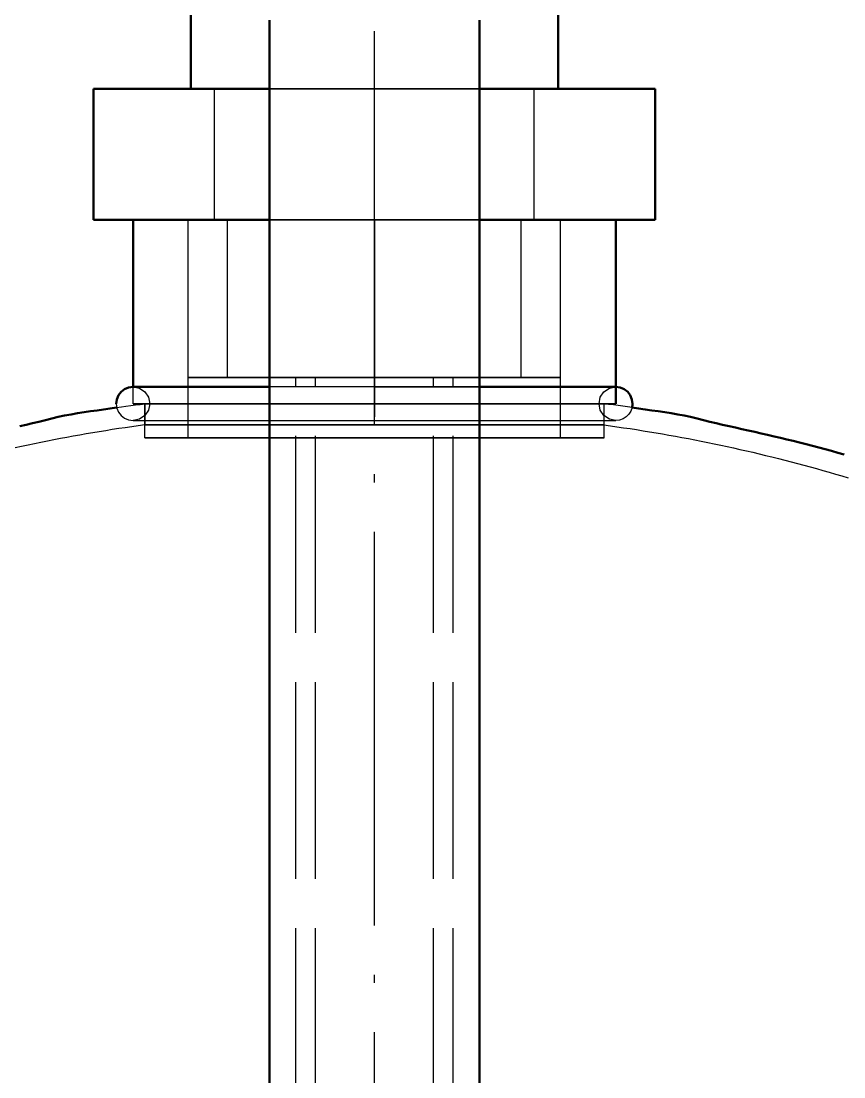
# Model space of a CAD drawing. Header units: millimetres. Extents: x 0 to 420, y 0 to 297.
# Drawn here: x 159.06 to 171.61, y 235.44 to 251.53 of the extents above; entities that cross this region are included whole.
import ezdxf

# ---------------------------------------------------------------- set-up
doc = ezdxf.new("R2010")
doc.units = ezdxf.units.MM
doc.linetypes.add('ISO02-TRAZOS', pattern=[3.75, 3, -0.75])
doc.linetypes.add('ISO04-TRAZO-PUNTO', pattern=[7.625, 6, -0.75, 0.125, -0.75])
for name, color, linetype, lineweight in [('01-VISIBLE', 7, 'CONTINUOUS', 50), ('02-OCULTA', 4, 'ISO02-TRAZOS', 25), ('03-EJE', 1, 'ISO04-TRAZO-PUNTO', 25)]:
    doc.layers.add(name, color=color, linetype=linetype, lineweight=lineweight)

msp = doc.modelspace()

# ---------------------------------------------------------------- linework, layer by layer
at = {"layer": '01-VISIBLE'}
for p, q in [((161.649, 250.5), (161.649, 261.934)), ((167.249, 250.5), (167.249, 261.934)), ((160.169, 248.5), (160.169, 250.5)), ((168.729, 248.5), (168.729, 250.5)), ((160.769, 245.956), (160.769, 248.5)), ((168.129, 245.7), (168.129, 248.5)), ((162.849, 246.642), (162.849, 174.58)), ((166.049, 246.642), (166.049, 174.58))]:
    msp.add_line(p, q, dxfattribs=at)
for points in [[(162.849, 246.642), (162.849, 246.742), (162.849, 246.842), (162.849, 246.942), (162.849, 247.042), (162.849, 247.142), (162.849, 247.242), (162.849, 247.342), (162.849, 247.442), (162.849, 247.542), (162.849, 247.642), (162.849, 247.742), (162.849, 247.842), (162.849, 247.942), (162.849, 248.042), (162.849, 248.142), (162.849, 248.242), (162.849, 248.342), (162.849, 248.442), (162.849, 248.542), (162.849, 248.642), (162.849, 248.742), (162.849, 248.842), (162.849, 248.942), (162.849, 249.042), (162.849, 249.142), (162.849, 249.242), (162.849, 249.342), (162.849, 249.442), (162.849, 249.542), (162.849, 249.642), (162.849, 249.742), (162.849, 249.842), (162.849, 249.942), (162.849, 250.042), (162.849, 250.142), (162.849, 250.242), (162.849, 250.342), (162.849, 250.442), (162.849, 250.542), (162.849, 250.642), (162.849, 250.742), (162.849, 250.842), (162.849, 250.942), (162.849, 251.042), (162.849, 251.142), (162.849, 251.242), (162.849, 251.342), (162.849, 251.442), (162.849, 251.542)], [(166.049, 246.642), (166.049, 246.742), (166.049, 246.842), (166.049, 246.942), (166.049, 247.042), (166.049, 247.142), (166.049, 247.242), (166.049, 247.342), (166.049, 247.442), (166.049, 247.542), (166.049, 247.642), (166.049, 247.742), (166.049, 247.842), (166.049, 247.942), (166.049, 248.042), (166.049, 248.142), (166.049, 248.242), (166.049, 248.342), (166.049, 248.442), (166.049, 248.542), (166.049, 248.642), (166.049, 248.742), (166.049, 248.842), (166.049, 248.942), (166.049, 249.042), (166.049, 249.142), (166.049, 249.242), (166.049, 249.342), (166.049, 249.442), (166.049, 249.542), (166.049, 249.642), (166.049, 249.742), (166.049, 249.842), (166.049, 249.942), (166.049, 250.042), (166.049, 250.142), (166.049, 250.242), (166.049, 250.342), (166.049, 250.442), (166.049, 250.542), (166.049, 250.642), (166.049, 250.742), (166.049, 250.842), (166.049, 250.942), (166.049, 251.042), (166.049, 251.142), (166.049, 251.242), (166.049, 251.342), (166.049, 251.442), (166.049, 251.542)], [(160.169, 250.5), (160.272, 250.5), (160.375, 250.5), (160.478, 250.5), (160.581, 250.5), (160.684, 250.5), (160.787, 250.5), (160.89, 250.5), (160.993, 250.5), (161.096, 250.5), (161.199, 250.5), (161.302, 250.5), (161.405, 250.5), (161.509, 250.5), (161.612, 250.5), (161.715, 250.5), (161.818, 250.5), (161.921, 250.5), (162.024, 250.5), (162.127, 250.5), (162.23, 250.5), (162.333, 250.5), (162.436, 250.5), (162.539, 250.5), (162.642, 250.5), (162.745, 250.5), (162.849, 250.5)], [(166.049, 250.5), (166.152, 250.5), (166.255, 250.5), (166.358, 250.5), (166.461, 250.5), (166.564, 250.5), (166.667, 250.5), (166.77, 250.5), (166.873, 250.5), (166.976, 250.5), (167.079, 250.5), (167.182, 250.5), (167.285, 250.5), (167.389, 250.5), (167.492, 250.5), (167.595, 250.5), (167.698, 250.5), (167.801, 250.5), (167.904, 250.5), (168.007, 250.5), (168.11, 250.5), (168.213, 250.5), (168.316, 250.5), (168.419, 250.5), (168.522, 250.5), (168.625, 250.5), (168.729, 250.5)], [(160.169, 248.5), (160.272, 248.5), (160.375, 248.5), (160.478, 248.5), (160.581, 248.5), (160.684, 248.5), (160.787, 248.5), (160.89, 248.5), (160.993, 248.5), (161.096, 248.5), (161.199, 248.5), (161.302, 248.5), (161.405, 248.5), (161.509, 248.5), (161.612, 248.5), (161.715, 248.5), (161.818, 248.5), (161.921, 248.5), (162.024, 248.5), (162.127, 248.5), (162.23, 248.5), (162.333, 248.5), (162.436, 248.5), (162.539, 248.5), (162.642, 248.5), (162.745, 248.5), (162.849, 248.5)], [(166.049, 248.5), (166.152, 248.5), (166.255, 248.5), (166.358, 248.5), (166.461, 248.5), (166.564, 248.5), (166.667, 248.5), (166.77, 248.5), (166.873, 248.5), (166.976, 248.5), (167.079, 248.5), (167.182, 248.5), (167.285, 248.5), (167.389, 248.5), (167.492, 248.5), (167.595, 248.5), (167.698, 248.5), (167.801, 248.5), (167.904, 248.5), (168.007, 248.5), (168.11, 248.5), (168.213, 248.5), (168.316, 248.5), (168.419, 248.5), (168.522, 248.5), (168.625, 248.5), (168.729, 248.5)], [(160.769, 245.956), (160.702, 245.947), (160.641, 245.922), (160.587, 245.881), (160.547, 245.828), (160.521, 245.766), (160.513, 245.7)], [(162.849, 245.956), (162.745, 245.956), (162.641, 245.956), (162.537, 245.956), (162.433, 245.956), (162.329, 245.956), (162.225, 245.956), (162.121, 245.956), (162.017, 245.956), (161.913, 245.956), (161.809, 245.956), (161.705, 245.956), (161.601, 245.956), (161.497, 245.956), (161.393, 245.956), (161.289, 245.956), (161.185, 245.956), (161.081, 245.956), (160.977, 245.956), (160.873, 245.956), (160.769, 245.956)], [(168.129, 245.956), (168.025, 245.956), (167.921, 245.956), (167.817, 245.956), (167.713, 245.956), (167.609, 245.956), (167.505, 245.956), (167.401, 245.956), (167.297, 245.956), (167.193, 245.956), (167.089, 245.956), (166.985, 245.956), (166.881, 245.956), (166.777, 245.956), (166.673, 245.956), (166.569, 245.956), (166.465, 245.956), (166.361, 245.956), (166.257, 245.956), (166.153, 245.956), (166.049, 245.956)], [(168.385, 245.7), (168.376, 245.766), (168.35, 245.828), (168.31, 245.881), (168.257, 245.922), (168.195, 245.947), (168.129, 245.956)], [(159.042, 245.358), (159.14, 245.38), (159.238, 245.402), (159.335, 245.425), (159.433, 245.448), (159.53, 245.474), (159.627, 245.5), (159.725, 245.521), (159.824, 245.538), (159.923, 245.555), (160.022, 245.57), (160.122, 245.585), (160.221, 245.599), (160.32, 245.614), (160.42, 245.628), (160.519, 245.641)], [(168.385, 245.7), (168.384, 245.69), (168.384, 245.68), (168.383, 245.671), (168.381, 245.661), (168.38, 245.651), (168.378, 245.641)], [(171.61, 244.926), (171.514, 244.954), (171.417, 244.981), (171.32, 245.008), (171.223, 245.034), (171.126, 245.06), (171.029, 245.085), (170.932, 245.11), (170.834, 245.134), (170.737, 245.157), (170.639, 245.181), (170.541, 245.203), (170.443, 245.226), (170.345, 245.248), (170.247, 245.27), (170.149, 245.292), (170.051, 245.314), (169.953, 245.336), (169.855, 245.358), (169.757, 245.38), (169.659, 245.402), (169.562, 245.425), (169.464, 245.448), (169.367, 245.474), (169.27, 245.5), (169.172, 245.521), (169.073, 245.538), (168.974, 245.555), (168.875, 245.57), (168.775, 245.585), (168.676, 245.599), (168.577, 245.614), (168.477, 245.628), (168.378, 245.641)]]:
    msp.add_lwpolyline(points, dxfattribs=at)
at = {"layer": '02-OCULTA'}
for p, q in [((161.649, 250.5), (161.649, 262.334)), ((167.249, 250.5), (167.249, 262.334)), ((162.011, 248.5), (162.011, 250.5)), ((166.449, 250.5), (162.449, 250.5)), ((166.449, 250.5), (162.449, 250.5)), ((166.886, 248.5), (166.886, 250.5)), ((161.611, 245.178), (161.611, 248.5)), ((161.611, 246.1), (161.611, 248.5)), ((162.211, 246.1), (162.211, 248.5)), ((164.449, 248.5), (164.449, 245.178)), ((166.686, 246.1), (166.686, 248.5)), ((167.286, 245.178), (167.286, 248.5)), ((167.286, 246.1), (167.286, 248.5)), ((160.769, 245.7), (160.769, 245.956)), ((163.249, 140.96), (163.249, 246.1)), ((163.549, 140.96), (163.549, 246.1)), ((165.349, 140.96), (165.349, 246.1)), ((165.649, 140.96), (165.649, 246.1)), ((160.947, 245.178), (160.947, 245.7)), ((160.949, 245.7), (160.949, 245.378)), ((167.949, 245.7), (167.949, 245.378)), ((167.951, 245.178), (167.951, 245.7))]:
    msp.add_line(p, q, dxfattribs=at)
for points in [[(164.449, 250.5), (164.347, 250.5), (164.245, 250.5), (164.143, 250.5), (164.041, 250.5), (163.939, 250.5), (163.837, 250.5), (163.735, 250.5), (163.633, 250.5), (163.531, 250.5), (163.429, 250.5), (163.328, 250.5), (163.226, 250.5), (163.124, 250.5), (163.022, 250.5), (162.92, 250.5), (162.818, 250.5), (162.716, 250.5), (162.614, 250.5), (162.512, 250.5), (162.41, 250.5), (162.309, 250.5), (162.207, 250.5), (162.105, 250.5), (162.003, 250.5), (161.901, 250.5), (161.799, 250.5), (161.697, 250.5), (161.595, 250.5), (161.493, 250.5), (161.391, 250.5), (161.289, 250.5), (161.188, 250.5), (161.086, 250.5), (160.984, 250.5), (160.882, 250.5), (160.78, 250.5), (160.678, 250.5), (160.576, 250.5), (160.474, 250.5), (160.372, 250.5), (160.27, 250.5), (160.169, 250.5)], [(162.449, 250.5), (162.349, 250.5), (162.249, 250.5), (162.149, 250.5), (162.049, 250.5), (161.949, 250.5), (161.849, 250.5), (161.749, 250.5), (161.649, 250.5)], [(162.449, 250.5), (162.349, 250.5), (162.249, 250.5), (162.149, 250.5), (162.049, 250.5), (161.949, 250.5), (161.849, 250.5), (161.749, 250.5), (161.649, 250.5)], [(164.449, 250.5), (164.347, 250.5), (164.245, 250.5), (164.144, 250.5), (164.042, 250.5), (163.941, 250.5), (163.839, 250.5), (163.738, 250.5), (163.636, 250.5), (163.534, 250.5), (163.433, 250.5), (163.331, 250.5), (163.23, 250.5), (163.128, 250.5), (163.027, 250.5), (162.925, 250.5), (162.823, 250.5), (162.722, 250.5), (162.62, 250.5), (162.519, 250.5), (162.417, 250.5), (162.316, 250.5), (162.214, 250.5), (162.112, 250.5), (162.011, 250.5)], [(162.011, 250.5), (162.112, 250.5), (162.214, 250.5), (162.316, 250.5), (162.417, 250.5), (162.519, 250.5), (162.62, 250.5), (162.722, 250.5), (162.823, 250.5), (162.925, 250.5), (163.027, 250.5), (163.128, 250.5), (163.23, 250.5), (163.331, 250.5), (163.433, 250.5), (163.534, 250.5), (163.636, 250.5), (163.738, 250.5), (163.839, 250.5), (163.941, 250.5), (164.042, 250.5), (164.144, 250.5), (164.245, 250.5), (164.347, 250.5), (164.449, 250.5), (164.55, 250.5), (164.652, 250.5), (164.753, 250.5), (164.855, 250.5), (164.956, 250.5), (165.058, 250.5), (165.159, 250.5), (165.261, 250.5), (165.363, 250.5), (165.464, 250.5), (165.566, 250.5), (165.667, 250.5), (165.769, 250.5), (165.87, 250.5), (165.972, 250.5), (166.074, 250.5), (166.175, 250.5), (166.277, 250.5), (166.378, 250.5), (166.48, 250.5), (166.581, 250.5), (166.683, 250.5), (166.785, 250.5), (166.886, 250.5)], [(162.849, 250.5), (162.952, 250.5), (163.055, 250.5), (163.158, 250.5), (163.261, 250.5), (163.365, 250.5), (163.468, 250.5), (163.571, 250.5), (163.674, 250.5), (163.778, 250.5), (163.881, 250.5), (163.984, 250.5), (164.087, 250.5), (164.19, 250.5), (164.294, 250.5), (164.397, 250.5), (164.5, 250.5), (164.603, 250.5), (164.707, 250.5), (164.81, 250.5), (164.913, 250.5), (165.016, 250.5), (165.119, 250.5), (165.223, 250.5), (165.326, 250.5), (165.429, 250.5), (165.532, 250.5), (165.636, 250.5), (165.739, 250.5), (165.842, 250.5), (165.945, 250.5), (166.049, 250.5)], [(168.729, 250.5), (168.627, 250.5), (168.525, 250.5), (168.423, 250.5), (168.321, 250.5), (168.219, 250.5), (168.117, 250.5), (168.015, 250.5), (167.913, 250.5), (167.811, 250.5), (167.709, 250.5), (167.608, 250.5), (167.506, 250.5), (167.404, 250.5), (167.302, 250.5), (167.2, 250.5), (167.098, 250.5), (166.996, 250.5), (166.894, 250.5), (166.792, 250.5), (166.69, 250.5), (166.589, 250.5), (166.487, 250.5), (166.385, 250.5), (166.283, 250.5), (166.181, 250.5), (166.079, 250.5), (165.977, 250.5), (165.875, 250.5), (165.773, 250.5), (165.671, 250.5), (165.569, 250.5), (165.468, 250.5), (165.366, 250.5), (165.264, 250.5), (165.162, 250.5), (165.06, 250.5), (164.958, 250.5), (164.856, 250.5), (164.754, 250.5), (164.652, 250.5), (164.55, 250.5), (164.449, 250.5)], [(166.886, 250.5), (166.785, 250.5), (166.683, 250.5), (166.581, 250.5), (166.48, 250.5), (166.378, 250.5), (166.277, 250.5), (166.175, 250.5), (166.074, 250.5), (165.972, 250.5), (165.87, 250.5), (165.769, 250.5), (165.667, 250.5), (165.566, 250.5), (165.464, 250.5), (165.363, 250.5), (165.261, 250.5), (165.159, 250.5), (165.058, 250.5), (164.956, 250.5), (164.855, 250.5), (164.753, 250.5), (164.652, 250.5), (164.55, 250.5), (164.449, 250.5)], [(166.449, 250.5), (166.549, 250.5), (166.649, 250.5), (166.749, 250.5), (166.849, 250.5), (166.949, 250.5), (167.049, 250.5), (167.149, 250.5), (167.249, 250.5)], [(166.449, 250.5), (166.549, 250.5), (166.649, 250.5), (166.749, 250.5), (166.849, 250.5), (166.949, 250.5), (167.049, 250.5), (167.149, 250.5), (167.249, 250.5)], [(164.449, 248.5), (164.347, 248.5), (164.245, 248.5), (164.143, 248.5), (164.041, 248.5), (163.939, 248.5), (163.837, 248.5), (163.735, 248.5), (163.633, 248.5), (163.531, 248.5), (163.429, 248.5), (163.328, 248.5), (163.226, 248.5), (163.124, 248.5), (163.022, 248.5), (162.92, 248.5), (162.818, 248.5), (162.716, 248.5), (162.614, 248.5), (162.512, 248.5), (162.41, 248.5), (162.309, 248.5), (162.207, 248.5), (162.105, 248.5), (162.003, 248.5), (161.901, 248.5), (161.799, 248.5), (161.697, 248.5), (161.595, 248.5), (161.493, 248.5), (161.391, 248.5), (161.289, 248.5), (161.188, 248.5), (161.086, 248.5), (160.984, 248.5), (160.882, 248.5), (160.78, 248.5), (160.678, 248.5), (160.576, 248.5), (160.474, 248.5), (160.372, 248.5), (160.27, 248.5), (160.169, 248.5)], [(164.449, 248.5), (164.346, 248.5), (164.244, 248.5), (164.142, 248.5), (164.04, 248.5), (163.937, 248.5), (163.835, 248.5), (163.733, 248.5), (163.631, 248.5), (163.529, 248.5), (163.426, 248.5), (163.324, 248.5), (163.222, 248.5), (163.12, 248.5), (163.017, 248.5), (162.915, 248.5), (162.813, 248.5), (162.711, 248.5), (162.609, 248.5), (162.506, 248.5), (162.404, 248.5), (162.302, 248.5), (162.2, 248.5), (162.097, 248.5), (161.995, 248.5), (161.893, 248.5), (161.791, 248.5), (161.689, 248.5), (161.586, 248.5), (161.484, 248.5), (161.382, 248.5), (161.28, 248.5), (161.177, 248.5), (161.075, 248.5), (160.973, 248.5), (160.871, 248.5), (160.769, 248.5)], [(160.769, 248.5), (160.869, 248.5), (160.97, 248.5), (161.071, 248.5), (161.172, 248.5), (161.273, 248.5), (161.373, 248.5), (161.474, 248.5), (161.575, 248.5), (161.676, 248.5), (161.777, 248.5), (161.878, 248.5), (161.978, 248.5), (162.079, 248.5), (162.18, 248.5), (162.281, 248.5), (162.382, 248.5), (162.482, 248.5), (162.583, 248.5), (162.684, 248.5), (162.785, 248.5), (162.886, 248.5), (162.987, 248.5), (163.087, 248.5), (163.188, 248.5), (163.289, 248.5), (163.39, 248.5), (163.491, 248.5), (163.592, 248.5), (163.692, 248.5), (163.793, 248.5), (163.894, 248.5), (163.995, 248.5), (164.096, 248.5), (164.196, 248.5), (164.297, 248.5), (164.398, 248.5), (164.499, 248.5), (164.6, 248.5), (164.701, 248.5), (164.801, 248.5), (164.902, 248.5), (165.003, 248.5), (165.104, 248.5), (165.205, 248.5), (165.306, 248.5), (165.406, 248.5), (165.507, 248.5), (165.608, 248.5), (165.709, 248.5), (165.81, 248.5), (165.91, 248.5), (166.011, 248.5), (166.112, 248.5), (166.213, 248.5), (166.314, 248.5), (166.415, 248.5), (166.515, 248.5), (166.616, 248.5), (166.717, 248.5), (166.818, 248.5), (166.919, 248.5), (167.019, 248.5), (167.12, 248.5), (167.221, 248.5), (167.322, 248.5), (167.423, 248.5), (167.524, 248.5), (167.624, 248.5), (167.725, 248.5), (167.826, 248.5), (167.927, 248.5), (168.028, 248.5), (168.129, 248.5)], [(164.449, 248.5), (164.347, 248.5), (164.246, 248.5), (164.144, 248.5), (164.043, 248.5), (163.942, 248.5), (163.84, 248.5), (163.739, 248.5), (163.638, 248.5), (163.536, 248.5), (163.435, 248.5), (163.334, 248.5), (163.232, 248.5), (163.131, 248.5), (163.03, 248.5), (162.928, 248.5), (162.827, 248.5), (162.726, 248.5), (162.624, 248.5), (162.523, 248.5), (162.422, 248.5), (162.32, 248.5), (162.219, 248.5), (162.118, 248.5), (162.016, 248.5), (161.915, 248.5), (161.814, 248.5), (161.712, 248.5), (161.611, 248.5)], [(161.611, 248.5), (161.712, 248.5), (161.814, 248.5), (161.915, 248.5), (162.016, 248.5), (162.118, 248.5), (162.219, 248.5), (162.32, 248.5), (162.422, 248.5), (162.523, 248.5), (162.624, 248.5), (162.726, 248.5), (162.827, 248.5), (162.928, 248.5), (163.03, 248.5), (163.131, 248.5), (163.232, 248.5), (163.334, 248.5), (163.435, 248.5), (163.536, 248.5), (163.638, 248.5), (163.739, 248.5), (163.84, 248.5), (163.942, 248.5), (164.043, 248.5), (164.144, 248.5), (164.246, 248.5), (164.347, 248.5), (164.449, 248.5), (164.55, 248.5), (164.651, 248.5), (164.753, 248.5), (164.854, 248.5), (164.955, 248.5), (165.057, 248.5), (165.158, 248.5), (165.259, 248.5), (165.361, 248.5), (165.462, 248.5), (165.563, 248.5), (165.665, 248.5), (165.766, 248.5), (165.867, 248.5), (165.969, 248.5), (166.07, 248.5), (166.171, 248.5), (166.273, 248.5), (166.374, 248.5), (166.475, 248.5), (166.577, 248.5), (166.678, 248.5), (166.779, 248.5), (166.881, 248.5), (166.982, 248.5), (167.083, 248.5), (167.185, 248.5), (167.286, 248.5)], [(164.449, 248.5), (164.347, 248.5), (164.246, 248.5), (164.144, 248.5), (164.043, 248.5), (163.942, 248.5), (163.84, 248.5), (163.739, 248.5), (163.638, 248.5), (163.536, 248.5), (163.435, 248.5), (163.334, 248.5), (163.232, 248.5), (163.131, 248.5), (163.03, 248.5), (162.928, 248.5), (162.827, 248.5), (162.726, 248.5), (162.624, 248.5), (162.523, 248.5), (162.422, 248.5), (162.32, 248.5), (162.219, 248.5), (162.118, 248.5), (162.016, 248.5), (161.915, 248.5), (161.814, 248.5), (161.712, 248.5), (161.611, 248.5)], [(161.611, 248.5), (161.712, 248.5), (161.814, 248.5), (161.915, 248.5), (162.016, 248.5), (162.118, 248.5), (162.219, 248.5), (162.32, 248.5), (162.422, 248.5), (162.523, 248.5), (162.624, 248.5), (162.726, 248.5), (162.827, 248.5), (162.928, 248.5), (163.03, 248.5), (163.131, 248.5), (163.232, 248.5), (163.334, 248.5), (163.435, 248.5), (163.536, 248.5), (163.638, 248.5), (163.739, 248.5), (163.84, 248.5), (163.942, 248.5), (164.043, 248.5), (164.144, 248.5), (164.246, 248.5), (164.347, 248.5), (164.449, 248.5), (164.55, 248.5), (164.651, 248.5), (164.753, 248.5), (164.854, 248.5), (164.955, 248.5), (165.057, 248.5), (165.158, 248.5), (165.259, 248.5), (165.361, 248.5), (165.462, 248.5), (165.563, 248.5), (165.665, 248.5), (165.766, 248.5), (165.867, 248.5), (165.969, 248.5), (166.07, 248.5), (166.171, 248.5), (166.273, 248.5), (166.374, 248.5), (166.475, 248.5), (166.577, 248.5), (166.678, 248.5), (166.779, 248.5), (166.881, 248.5), (166.982, 248.5), (167.083, 248.5), (167.185, 248.5), (167.286, 248.5)], [(164.449, 248.5), (164.347, 248.5), (164.245, 248.5), (164.144, 248.5), (164.042, 248.5), (163.941, 248.5), (163.839, 248.5), (163.738, 248.5), (163.636, 248.5), (163.534, 248.5), (163.433, 248.5), (163.331, 248.5), (163.23, 248.5), (163.128, 248.5), (163.027, 248.5), (162.925, 248.5), (162.823, 248.5), (162.722, 248.5), (162.62, 248.5), (162.519, 248.5), (162.417, 248.5), (162.316, 248.5), (162.214, 248.5), (162.112, 248.5), (162.011, 248.5)], [(162.011, 248.5), (162.112, 248.5), (162.214, 248.5), (162.316, 248.5), (162.417, 248.5), (162.519, 248.5), (162.62, 248.5), (162.722, 248.5), (162.823, 248.5), (162.925, 248.5), (163.027, 248.5), (163.128, 248.5), (163.23, 248.5), (163.331, 248.5), (163.433, 248.5), (163.534, 248.5), (163.636, 248.5), (163.738, 248.5), (163.839, 248.5), (163.941, 248.5), (164.042, 248.5), (164.144, 248.5), (164.245, 248.5), (164.347, 248.5), (164.449, 248.5), (164.55, 248.5), (164.652, 248.5), (164.753, 248.5), (164.855, 248.5), (164.956, 248.5), (165.058, 248.5), (165.159, 248.5), (165.261, 248.5), (165.363, 248.5), (165.464, 248.5), (165.566, 248.5), (165.667, 248.5), (165.769, 248.5), (165.87, 248.5), (165.972, 248.5), (166.074, 248.5), (166.175, 248.5), (166.277, 248.5), (166.378, 248.5), (166.48, 248.5), (166.581, 248.5), (166.683, 248.5), (166.785, 248.5), (166.886, 248.5)], [(164.449, 248.5), (164.347, 248.5), (164.245, 248.5), (164.143, 248.5), (164.042, 248.5), (163.94, 248.5), (163.838, 248.5), (163.737, 248.5), (163.635, 248.5), (163.533, 248.5), (163.431, 248.5), (163.33, 248.5), (163.228, 248.5), (163.126, 248.5), (163.025, 248.5), (162.923, 248.5), (162.821, 248.5), (162.719, 248.5), (162.618, 248.5), (162.516, 248.5), (162.414, 248.5), (162.313, 248.5), (162.211, 248.5)], [(162.211, 248.5), (162.313, 248.5), (162.414, 248.5), (162.516, 248.5), (162.618, 248.5), (162.719, 248.5), (162.821, 248.5), (162.923, 248.5), (163.025, 248.5), (163.126, 248.5), (163.228, 248.5), (163.33, 248.5), (163.431, 248.5), (163.533, 248.5), (163.635, 248.5), (163.737, 248.5), (163.838, 248.5), (163.94, 248.5), (164.042, 248.5), (164.143, 248.5), (164.245, 248.5), (164.347, 248.5), (164.449, 248.5), (164.55, 248.5), (164.652, 248.5), (164.754, 248.5), (164.855, 248.5), (164.957, 248.5), (165.059, 248.5), (165.16, 248.5), (165.262, 248.5), (165.364, 248.5), (165.466, 248.5), (165.567, 248.5), (165.669, 248.5), (165.771, 248.5), (165.872, 248.5), (165.974, 248.5), (166.076, 248.5), (166.178, 248.5), (166.279, 248.5), (166.381, 248.5), (166.483, 248.5), (166.584, 248.5), (166.686, 248.5)], [(162.849, 248.5), (162.952, 248.5), (163.055, 248.5), (163.158, 248.5), (163.261, 248.5), (163.365, 248.5), (163.468, 248.5), (163.571, 248.5), (163.674, 248.5), (163.778, 248.5), (163.881, 248.5), (163.984, 248.5), (164.087, 248.5), (164.19, 248.5), (164.294, 248.5), (164.397, 248.5), (164.5, 248.5), (164.603, 248.5), (164.707, 248.5), (164.81, 248.5), (164.913, 248.5), (165.016, 248.5), (165.119, 248.5), (165.223, 248.5), (165.326, 248.5), (165.429, 248.5), (165.532, 248.5), (165.636, 248.5), (165.739, 248.5), (165.842, 248.5), (165.945, 248.5), (166.049, 248.5)], [(167.286, 248.5), (167.185, 248.5), (167.083, 248.5), (166.982, 248.5), (166.881, 248.5), (166.779, 248.5), (166.678, 248.5), (166.577, 248.5), (166.475, 248.5), (166.374, 248.5), (166.273, 248.5), (166.171, 248.5), (166.07, 248.5), (165.969, 248.5), (165.867, 248.5), (165.766, 248.5), (165.665, 248.5), (165.563, 248.5), (165.462, 248.5), (165.361, 248.5), (165.259, 248.5), (165.158, 248.5), (165.057, 248.5), (164.955, 248.5), (164.854, 248.5), (164.753, 248.5), (164.651, 248.5), (164.55, 248.5), (164.449, 248.5)], [(168.129, 248.5), (168.026, 248.5), (167.924, 248.5), (167.822, 248.5), (167.72, 248.5), (167.617, 248.5), (167.515, 248.5), (167.413, 248.5), (167.311, 248.5), (167.209, 248.5), (167.106, 248.5), (167.004, 248.5), (166.902, 248.5), (166.8, 248.5), (166.697, 248.5), (166.595, 248.5), (166.493, 248.5), (166.391, 248.5), (166.289, 248.5), (166.186, 248.5), (166.084, 248.5), (165.982, 248.5), (165.88, 248.5), (165.777, 248.5), (165.675, 248.5), (165.573, 248.5), (165.471, 248.5), (165.369, 248.5), (165.266, 248.5), (165.164, 248.5), (165.062, 248.5), (164.96, 248.5), (164.857, 248.5), (164.755, 248.5), (164.653, 248.5), (164.551, 248.5), (164.449, 248.5)], [(168.729, 248.5), (168.627, 248.5), (168.525, 248.5), (168.423, 248.5), (168.321, 248.5), (168.219, 248.5), (168.117, 248.5), (168.015, 248.5), (167.913, 248.5), (167.811, 248.5), (167.709, 248.5), (167.608, 248.5), (167.506, 248.5), (167.404, 248.5), (167.302, 248.5), (167.2, 248.5), (167.098, 248.5), (166.996, 248.5), (166.894, 248.5), (166.792, 248.5), (166.69, 248.5), (166.589, 248.5), (166.487, 248.5), (166.385, 248.5), (166.283, 248.5), (166.181, 248.5), (166.079, 248.5), (165.977, 248.5), (165.875, 248.5), (165.773, 248.5), (165.671, 248.5), (165.569, 248.5), (165.468, 248.5), (165.366, 248.5), (165.264, 248.5), (165.162, 248.5), (165.06, 248.5), (164.958, 248.5), (164.856, 248.5), (164.754, 248.5), (164.652, 248.5), (164.55, 248.5), (164.449, 248.5)], [(166.886, 248.5), (166.785, 248.5), (166.683, 248.5), (166.581, 248.5), (166.48, 248.5), (166.378, 248.5), (166.277, 248.5), (166.175, 248.5), (166.074, 248.5), (165.972, 248.5), (165.87, 248.5), (165.769, 248.5), (165.667, 248.5), (165.566, 248.5), (165.464, 248.5), (165.363, 248.5), (165.261, 248.5), (165.159, 248.5), (165.058, 248.5), (164.956, 248.5), (164.855, 248.5), (164.753, 248.5), (164.652, 248.5), (164.55, 248.5), (164.449, 248.5)], [(167.286, 248.5), (167.185, 248.5), (167.083, 248.5), (166.982, 248.5), (166.881, 248.5), (166.779, 248.5), (166.678, 248.5), (166.577, 248.5), (166.475, 248.5), (166.374, 248.5), (166.273, 248.5), (166.171, 248.5), (166.07, 248.5), (165.969, 248.5), (165.867, 248.5), (165.766, 248.5), (165.665, 248.5), (165.563, 248.5), (165.462, 248.5), (165.361, 248.5), (165.259, 248.5), (165.158, 248.5), (165.057, 248.5), (164.955, 248.5), (164.854, 248.5), (164.753, 248.5), (164.651, 248.5), (164.55, 248.5), (164.449, 248.5)], [(166.686, 248.5), (166.584, 248.5), (166.483, 248.5), (166.381, 248.5), (166.279, 248.5), (166.178, 248.5), (166.076, 248.5), (165.974, 248.5), (165.872, 248.5), (165.771, 248.5), (165.669, 248.5), (165.567, 248.5), (165.466, 248.5), (165.364, 248.5), (165.262, 248.5), (165.16, 248.5), (165.059, 248.5), (164.957, 248.5), (164.855, 248.5), (164.754, 248.5), (164.652, 248.5), (164.55, 248.5), (164.449, 248.5)], [(164.449, 245.956), (164.346, 245.956), (164.244, 245.956), (164.142, 245.956), (164.04, 245.956), (163.937, 245.956), (163.835, 245.956), (163.733, 245.956), (163.631, 245.956), (163.529, 245.956), (163.426, 245.956), (163.324, 245.956), (163.222, 245.956), (163.12, 245.956), (163.017, 245.956), (162.915, 245.956), (162.813, 245.956), (162.711, 245.956), (162.609, 245.956), (162.506, 245.956), (162.404, 245.956), (162.302, 245.956), (162.2, 245.956), (162.097, 245.956), (161.995, 245.956), (161.893, 245.956), (161.791, 245.956), (161.689, 245.956), (161.586, 245.956), (161.484, 245.956), (161.382, 245.956), (161.28, 245.956), (161.177, 245.956), (161.075, 245.956), (160.973, 245.956), (160.871, 245.956), (160.769, 245.956)], [(160.769, 245.956), (160.866, 245.937), (160.95, 245.881), (161.005, 245.798), (161.025, 245.7), (161.005, 245.602), (160.95, 245.519), (160.866, 245.464), (160.769, 245.444)], [(164.449, 246.1), (164.347, 246.1), (164.246, 246.1), (164.144, 246.1), (164.043, 246.1), (163.942, 246.1), (163.84, 246.1), (163.739, 246.1), (163.638, 246.1), (163.536, 246.1), (163.435, 246.1), (163.334, 246.1), (163.232, 246.1), (163.131, 246.1), (163.03, 246.1), (162.928, 246.1), (162.827, 246.1), (162.726, 246.1), (162.624, 246.1), (162.523, 246.1), (162.422, 246.1), (162.32, 246.1), (162.219, 246.1), (162.118, 246.1), (162.016, 246.1), (161.915, 246.1), (161.814, 246.1), (161.712, 246.1), (161.611, 246.1)], [(161.611, 246.1), (161.712, 246.1), (161.814, 246.1), (161.915, 246.1), (162.016, 246.1), (162.118, 246.1), (162.219, 246.1), (162.32, 246.1), (162.422, 246.1), (162.523, 246.1), (162.624, 246.1), (162.726, 246.1), (162.827, 246.1), (162.928, 246.1), (163.03, 246.1), (163.131, 246.1), (163.232, 246.1), (163.334, 246.1), (163.435, 246.1), (163.536, 246.1), (163.638, 246.1), (163.739, 246.1), (163.84, 246.1), (163.942, 246.1), (164.043, 246.1), (164.144, 246.1), (164.246, 246.1), (164.347, 246.1), (164.449, 246.1), (164.55, 246.1), (164.651, 246.1), (164.753, 246.1), (164.854, 246.1), (164.955, 246.1), (165.057, 246.1), (165.158, 246.1), (165.259, 246.1), (165.361, 246.1), (165.462, 246.1), (165.563, 246.1), (165.665, 246.1), (165.766, 246.1), (165.867, 246.1), (165.969, 246.1), (166.07, 246.1), (166.171, 246.1), (166.273, 246.1), (166.374, 246.1), (166.475, 246.1), (166.577, 246.1), (166.678, 246.1), (166.779, 246.1), (166.881, 246.1), (166.982, 246.1), (167.083, 246.1), (167.185, 246.1), (167.286, 246.1)], [(164.449, 246.1), (164.347, 246.1), (164.245, 246.1), (164.143, 246.1), (164.042, 246.1), (163.94, 246.1), (163.838, 246.1), (163.737, 246.1), (163.635, 246.1), (163.533, 246.1), (163.431, 246.1), (163.33, 246.1), (163.228, 246.1), (163.126, 246.1), (163.025, 246.1), (162.923, 246.1), (162.821, 246.1), (162.719, 246.1), (162.618, 246.1), (162.516, 246.1), (162.414, 246.1), (162.313, 246.1), (162.211, 246.1)], [(162.211, 246.1), (162.313, 246.1), (162.414, 246.1), (162.516, 246.1), (162.618, 246.1), (162.719, 246.1), (162.821, 246.1), (162.923, 246.1), (163.025, 246.1), (163.126, 246.1), (163.228, 246.1), (163.33, 246.1), (163.431, 246.1), (163.533, 246.1), (163.635, 246.1), (163.737, 246.1), (163.838, 246.1), (163.94, 246.1), (164.042, 246.1), (164.143, 246.1), (164.245, 246.1), (164.347, 246.1), (164.449, 246.1), (164.55, 246.1), (164.652, 246.1), (164.754, 246.1), (164.855, 246.1), (164.957, 246.1), (165.059, 246.1), (165.16, 246.1), (165.262, 246.1), (165.364, 246.1), (165.466, 246.1), (165.567, 246.1), (165.669, 246.1), (165.771, 246.1), (165.872, 246.1), (165.974, 246.1), (166.076, 246.1), (166.178, 246.1), (166.279, 246.1), (166.381, 246.1), (166.483, 246.1), (166.584, 246.1), (166.686, 246.1)], [(166.049, 245.956), (165.949, 245.956), (165.849, 245.956), (165.749, 245.956), (165.649, 245.956), (165.549, 245.956), (165.449, 245.956), (165.349, 245.956), (165.249, 245.956), (165.149, 245.956), (165.049, 245.956), (164.949, 245.956), (164.849, 245.956), (164.749, 245.956), (164.649, 245.956), (164.549, 245.956), (164.449, 245.956), (164.349, 245.956), (164.249, 245.956), (164.149, 245.956), (164.049, 245.956), (163.949, 245.956), (163.849, 245.956), (163.749, 245.956), (163.649, 245.956), (163.549, 245.956), (163.449, 245.956), (163.349, 245.956), (163.249, 245.956), (163.149, 245.956), (163.049, 245.956), (162.949, 245.956), (162.849, 245.956)], [(164.449, 246.1), (164.349, 246.1), (164.249, 246.1), (164.149, 246.1), (164.049, 246.1), (163.949, 246.1), (163.849, 246.1), (163.749, 246.1), (163.649, 246.1), (163.549, 246.1), (163.449, 246.1), (163.349, 246.1), (163.249, 246.1)], [(163.249, 246.1), (163.349, 246.1), (163.449, 246.1), (163.549, 246.1), (163.649, 246.1), (163.749, 246.1), (163.849, 246.1), (163.949, 246.1), (164.049, 246.1), (164.149, 246.1), (164.249, 246.1), (164.349, 246.1), (164.449, 246.1), (164.549, 246.1), (164.649, 246.1), (164.749, 246.1), (164.849, 246.1), (164.949, 246.1), (165.049, 246.1), (165.149, 246.1), (165.249, 246.1), (165.349, 246.1), (165.449, 246.1), (165.549, 246.1), (165.649, 246.1)], [(164.449, 246.1), (164.349, 246.1), (164.249, 246.1), (164.149, 246.1), (164.049, 246.1), (163.949, 246.1), (163.849, 246.1), (163.749, 246.1), (163.649, 246.1), (163.549, 246.1)], [(163.549, 246.1), (163.649, 246.1), (163.749, 246.1), (163.849, 246.1), (163.949, 246.1), (164.049, 246.1), (164.149, 246.1), (164.249, 246.1), (164.349, 246.1), (164.449, 246.1), (164.549, 246.1), (164.649, 246.1), (164.749, 246.1), (164.849, 246.1), (164.949, 246.1), (165.049, 246.1), (165.149, 246.1), (165.249, 246.1), (165.349, 246.1)], [(167.286, 246.1), (167.185, 246.1), (167.083, 246.1), (166.982, 246.1), (166.881, 246.1), (166.779, 246.1), (166.678, 246.1), (166.577, 246.1), (166.475, 246.1), (166.374, 246.1), (166.273, 246.1), (166.171, 246.1), (166.07, 246.1), (165.969, 246.1), (165.867, 246.1), (165.766, 246.1), (165.665, 246.1), (165.563, 246.1), (165.462, 246.1), (165.361, 246.1), (165.259, 246.1), (165.158, 246.1), (165.057, 246.1), (164.955, 246.1), (164.854, 246.1), (164.753, 246.1), (164.651, 246.1), (164.55, 246.1), (164.449, 246.1)], [(166.686, 246.1), (166.584, 246.1), (166.483, 246.1), (166.381, 246.1), (166.279, 246.1), (166.178, 246.1), (166.076, 246.1), (165.974, 246.1), (165.872, 246.1), (165.771, 246.1), (165.669, 246.1), (165.567, 246.1), (165.466, 246.1), (165.364, 246.1), (165.262, 246.1), (165.16, 246.1), (165.059, 246.1), (164.957, 246.1), (164.855, 246.1), (164.754, 246.1), (164.652, 246.1), (164.55, 246.1), (164.449, 246.1)], [(165.649, 246.1), (165.539, 246.1), (165.43, 246.1), (165.321, 246.1), (165.212, 246.1), (165.103, 246.1), (164.994, 246.1), (164.885, 246.1), (164.776, 246.1), (164.667, 246.1), (164.558, 246.1), (164.449, 246.1)], [(165.349, 246.1), (165.236, 246.1), (165.124, 246.1), (165.011, 246.1), (164.899, 246.1), (164.786, 246.1), (164.674, 246.1), (164.561, 246.1), (164.449, 246.1)], [(164.449, 245.956), (164.551, 245.956), (164.653, 245.956), (164.755, 245.956), (164.857, 245.956), (164.96, 245.956), (165.062, 245.956), (165.164, 245.956), (165.266, 245.956), (165.369, 245.956), (165.471, 245.956), (165.573, 245.956), (165.675, 245.956), (165.777, 245.956), (165.88, 245.956), (165.982, 245.956), (166.084, 245.956), (166.186, 245.956), (166.289, 245.956), (166.391, 245.956), (166.493, 245.956), (166.595, 245.956), (166.697, 245.956), (166.8, 245.956), (166.902, 245.956), (167.004, 245.956), (167.106, 245.956), (167.209, 245.956), (167.311, 245.956), (167.413, 245.956), (167.515, 245.956), (167.617, 245.956), (167.72, 245.956), (167.822, 245.956), (167.924, 245.956), (168.026, 245.956), (168.129, 245.956)], [(168.129, 245.444), (168.031, 245.464), (167.947, 245.519), (167.892, 245.602), (167.873, 245.7), (167.892, 245.798), (167.947, 245.881), (168.031, 245.937), (168.129, 245.956)], [(160.513, 245.7), (160.521, 245.634), (160.547, 245.572), (160.587, 245.519), (160.641, 245.478), (160.702, 245.453), (160.769, 245.444)], [(160.519, 245.641), (160.591, 245.651), (160.662, 245.661), (160.734, 245.671), (160.805, 245.681), (160.877, 245.69), (160.949, 245.7)], [(164.449, 245.7), (164.346, 245.7), (164.244, 245.7), (164.142, 245.7), (164.04, 245.7), (163.937, 245.7), (163.835, 245.7), (163.733, 245.7), (163.631, 245.7), (163.529, 245.7), (163.426, 245.7), (163.324, 245.7), (163.222, 245.7), (163.12, 245.7), (163.017, 245.7), (162.915, 245.7), (162.813, 245.7), (162.711, 245.7), (162.609, 245.7), (162.506, 245.7), (162.404, 245.7), (162.302, 245.7), (162.2, 245.7), (162.097, 245.7), (161.995, 245.7), (161.893, 245.7), (161.791, 245.7), (161.689, 245.7), (161.586, 245.7), (161.484, 245.7), (161.382, 245.7), (161.28, 245.7), (161.177, 245.7), (161.075, 245.7), (160.973, 245.7), (160.871, 245.7), (160.769, 245.7)], [(160.769, 245.7), (160.869, 245.7), (160.97, 245.7), (161.071, 245.7), (161.172, 245.7), (161.273, 245.7), (161.373, 245.7), (161.474, 245.7), (161.575, 245.7), (161.676, 245.7), (161.777, 245.7), (161.878, 245.7), (161.978, 245.7), (162.079, 245.7), (162.18, 245.7), (162.281, 245.7), (162.382, 245.7), (162.482, 245.7), (162.583, 245.7), (162.684, 245.7), (162.785, 245.7), (162.886, 245.7), (162.987, 245.7), (163.087, 245.7), (163.188, 245.7), (163.289, 245.7), (163.39, 245.7), (163.491, 245.7), (163.592, 245.7), (163.692, 245.7), (163.793, 245.7), (163.894, 245.7), (163.995, 245.7), (164.096, 245.7), (164.196, 245.7), (164.297, 245.7), (164.398, 245.7), (164.499, 245.7), (164.6, 245.7), (164.701, 245.7), (164.801, 245.7), (164.902, 245.7), (165.003, 245.7), (165.104, 245.7), (165.205, 245.7), (165.306, 245.7), (165.406, 245.7), (165.507, 245.7), (165.608, 245.7), (165.709, 245.7), (165.81, 245.7), (165.91, 245.7), (166.011, 245.7), (166.112, 245.7), (166.213, 245.7), (166.314, 245.7), (166.415, 245.7), (166.515, 245.7), (166.616, 245.7), (166.717, 245.7), (166.818, 245.7), (166.919, 245.7), (167.019, 245.7), (167.12, 245.7), (167.221, 245.7), (167.322, 245.7), (167.423, 245.7), (167.524, 245.7), (167.624, 245.7), (167.725, 245.7), (167.826, 245.7), (167.927, 245.7), (168.028, 245.7), (168.129, 245.7)], [(164.449, 245.7), (164.348, 245.7), (164.248, 245.7), (164.148, 245.7), (164.048, 245.7), (163.948, 245.7), (163.848, 245.7), (163.748, 245.7), (163.648, 245.7), (163.548, 245.7), (163.448, 245.7), (163.348, 245.7), (163.248, 245.7), (163.148, 245.7), (163.048, 245.7), (162.948, 245.7), (162.848, 245.7), (162.748, 245.7), (162.647, 245.7), (162.547, 245.7), (162.447, 245.7), (162.347, 245.7), (162.247, 245.7), (162.147, 245.7), (162.047, 245.7), (161.947, 245.7), (161.847, 245.7), (161.747, 245.7), (161.647, 245.7), (161.547, 245.7), (161.447, 245.7), (161.347, 245.7), (161.247, 245.7), (161.147, 245.7), (161.047, 245.7), (160.947, 245.7)], [(160.947, 245.7), (161.047, 245.7), (161.147, 245.7), (161.247, 245.7), (161.347, 245.7), (161.447, 245.7), (161.547, 245.7), (161.647, 245.7), (161.747, 245.7), (161.847, 245.7), (161.947, 245.7), (162.047, 245.7), (162.147, 245.7), (162.247, 245.7), (162.347, 245.7), (162.447, 245.7), (162.547, 245.7), (162.647, 245.7), (162.748, 245.7), (162.848, 245.7), (162.948, 245.7), (163.048, 245.7), (163.148, 245.7), (163.248, 245.7), (163.348, 245.7), (163.448, 245.7), (163.548, 245.7), (163.648, 245.7), (163.748, 245.7), (163.848, 245.7), (163.948, 245.7), (164.048, 245.7), (164.148, 245.7), (164.248, 245.7), (164.348, 245.7), (164.449, 245.7), (164.549, 245.7), (164.649, 245.7), (164.749, 245.7), (164.849, 245.7), (164.949, 245.7), (165.049, 245.7), (165.149, 245.7), (165.249, 245.7), (165.349, 245.7), (165.449, 245.7), (165.549, 245.7), (165.649, 245.7), (165.749, 245.7), (165.849, 245.7), (165.949, 245.7), (166.049, 245.7), (166.149, 245.7), (166.25, 245.7), (166.35, 245.7), (166.45, 245.7), (166.55, 245.7), (166.65, 245.7), (166.75, 245.7), (166.85, 245.7), (166.95, 245.7), (167.05, 245.7), (167.15, 245.7), (167.25, 245.7), (167.35, 245.7), (167.45, 245.7), (167.55, 245.7), (167.65, 245.7), (167.75, 245.7), (167.85, 245.7), (167.951, 245.7)], [(164.449, 245.7), (164.349, 245.7), (164.249, 245.7), (164.149, 245.7), (164.049, 245.7), (163.949, 245.7), (163.849, 245.7), (163.749, 245.7), (163.649, 245.7), (163.549, 245.7), (163.449, 245.7), (163.349, 245.7), (163.249, 245.7), (163.149, 245.7), (163.049, 245.7), (162.949, 245.7), (162.849, 245.7), (162.749, 245.7), (162.649, 245.7), (162.549, 245.7), (162.449, 245.7), (162.349, 245.7), (162.249, 245.7), (162.149, 245.7), (162.049, 245.7), (161.949, 245.7), (161.849, 245.7), (161.749, 245.7), (161.649, 245.7), (161.549, 245.7), (161.449, 245.7), (161.349, 245.7), (161.249, 245.7), (161.149, 245.7), (161.049, 245.7), (160.949, 245.7)], [(160.949, 245.7), (161.049, 245.7), (161.149, 245.7), (161.249, 245.7), (161.349, 245.7), (161.449, 245.7), (161.549, 245.7), (161.649, 245.7), (161.749, 245.7), (161.849, 245.7), (161.949, 245.7), (162.049, 245.7), (162.149, 245.7), (162.249, 245.7), (162.349, 245.7), (162.449, 245.7), (162.549, 245.7), (162.649, 245.7), (162.749, 245.7), (162.849, 245.7), (162.949, 245.7), (163.049, 245.7), (163.149, 245.7), (163.249, 245.7), (163.349, 245.7), (163.449, 245.7), (163.549, 245.7), (163.649, 245.7), (163.749, 245.7), (163.849, 245.7), (163.949, 245.7), (164.049, 245.7), (164.149, 245.7), (164.249, 245.7), (164.349, 245.7), (164.449, 245.7), (164.549, 245.7), (164.649, 245.7), (164.749, 245.7), (164.849, 245.7), (164.949, 245.7), (165.049, 245.7), (165.149, 245.7), (165.249, 245.7), (165.349, 245.7), (165.449, 245.7), (165.549, 245.7), (165.649, 245.7), (165.749, 245.7), (165.849, 245.7), (165.949, 245.7), (166.049, 245.7), (166.149, 245.7), (166.249, 245.7), (166.349, 245.7), (166.449, 245.7), (166.549, 245.7), (166.649, 245.7), (166.749, 245.7), (166.849, 245.7), (166.949, 245.7), (167.049, 245.7), (167.149, 245.7), (167.249, 245.7), (167.349, 245.7), (167.449, 245.7), (167.549, 245.7), (167.649, 245.7), (167.749, 245.7), (167.849, 245.7), (167.949, 245.7)], [(167.949, 245.7), (167.846, 245.7), (167.743, 245.7), (167.64, 245.7), (167.537, 245.7), (167.434, 245.7), (167.331, 245.7), (167.228, 245.7), (167.125, 245.7), (167.022, 245.7), (166.919, 245.7), (166.816, 245.7), (166.713, 245.7), (166.61, 245.7), (166.507, 245.7), (166.404, 245.7), (166.301, 245.7), (166.199, 245.7), (166.096, 245.7), (165.993, 245.7), (165.89, 245.7), (165.787, 245.7), (165.684, 245.7), (165.581, 245.7), (165.478, 245.7), (165.375, 245.7), (165.272, 245.7), (165.169, 245.7), (165.066, 245.7), (164.963, 245.7), (164.86, 245.7), (164.757, 245.7), (164.654, 245.7), (164.551, 245.7), (164.449, 245.7)], [(167.951, 245.7), (167.85, 245.7), (167.75, 245.7), (167.65, 245.7), (167.55, 245.7), (167.45, 245.7), (167.35, 245.7), (167.25, 245.7), (167.15, 245.7), (167.05, 245.7), (166.95, 245.7), (166.85, 245.7), (166.75, 245.7), (166.65, 245.7), (166.55, 245.7), (166.45, 245.7), (166.35, 245.7), (166.25, 245.7), (166.149, 245.7), (166.049, 245.7), (165.949, 245.7), (165.849, 245.7), (165.749, 245.7), (165.649, 245.7), (165.549, 245.7), (165.449, 245.7), (165.349, 245.7), (165.249, 245.7), (165.149, 245.7), (165.049, 245.7), (164.949, 245.7), (164.849, 245.7), (164.749, 245.7), (164.649, 245.7), (164.549, 245.7), (164.449, 245.7)], [(168.129, 245.7), (168.026, 245.7), (167.924, 245.7), (167.822, 245.7), (167.72, 245.7), (167.617, 245.7), (167.515, 245.7), (167.413, 245.7), (167.311, 245.7), (167.209, 245.7), (167.106, 245.7), (167.004, 245.7), (166.902, 245.7), (166.8, 245.7), (166.697, 245.7), (166.595, 245.7), (166.493, 245.7), (166.391, 245.7), (166.289, 245.7), (166.186, 245.7), (166.084, 245.7), (165.982, 245.7), (165.88, 245.7), (165.777, 245.7), (165.675, 245.7), (165.573, 245.7), (165.471, 245.7), (165.369, 245.7), (165.266, 245.7), (165.164, 245.7), (165.062, 245.7), (164.96, 245.7), (164.857, 245.7), (164.755, 245.7), (164.653, 245.7), (164.551, 245.7), (164.449, 245.7)], [(168.378, 245.641), (168.306, 245.651), (168.235, 245.661), (168.163, 245.671), (168.092, 245.681), (168.02, 245.69), (167.949, 245.7)], [(168.378, 245.641), (168.359, 245.588), (168.328, 245.54), (168.287, 245.499), (168.239, 245.469), (168.185, 245.451), (168.129, 245.444)], [(160.949, 245.378), (160.849, 245.364), (160.75, 245.35), (160.651, 245.335), (160.551, 245.32), (160.452, 245.305), (160.353, 245.289), (160.254, 245.273), (160.155, 245.256), (160.056, 245.239), (159.957, 245.222), (159.859, 245.204), (159.76, 245.186), (159.661, 245.168), (159.563, 245.149), (159.464, 245.129), (159.366, 245.109), (159.268, 245.089), (159.169, 245.069), (159.071, 245.048), (158.973, 245.026)], [(160.769, 245.444), (160.871, 245.444), (160.973, 245.444), (161.075, 245.444), (161.177, 245.444), (161.28, 245.444), (161.382, 245.444), (161.484, 245.444), (161.586, 245.444), (161.689, 245.444), (161.791, 245.444), (161.893, 245.444), (161.995, 245.444), (162.097, 245.444), (162.2, 245.444), (162.302, 245.444), (162.404, 245.444), (162.506, 245.444), (162.609, 245.444), (162.711, 245.444), (162.813, 245.444), (162.915, 245.444), (163.017, 245.444), (163.12, 245.444), (163.222, 245.444), (163.324, 245.444), (163.426, 245.444), (163.529, 245.444), (163.631, 245.444), (163.733, 245.444), (163.835, 245.444), (163.937, 245.444), (164.04, 245.444), (164.142, 245.444), (164.244, 245.444), (164.346, 245.444), (164.449, 245.444)], [(160.769, 245.444), (160.869, 245.444), (160.97, 245.444), (161.071, 245.444), (161.172, 245.444), (161.273, 245.444), (161.373, 245.444), (161.474, 245.444), (161.575, 245.444), (161.676, 245.444), (161.777, 245.444), (161.878, 245.444), (161.978, 245.444), (162.079, 245.444), (162.18, 245.444), (162.281, 245.444), (162.382, 245.444), (162.482, 245.444), (162.583, 245.444), (162.684, 245.444), (162.785, 245.444), (162.886, 245.444), (162.987, 245.444), (163.087, 245.444), (163.188, 245.444), (163.289, 245.444), (163.39, 245.444), (163.491, 245.444), (163.592, 245.444), (163.692, 245.444), (163.793, 245.444), (163.894, 245.444), (163.995, 245.444), (164.096, 245.444), (164.196, 245.444), (164.297, 245.444), (164.398, 245.444), (164.499, 245.444), (164.6, 245.444), (164.701, 245.444), (164.801, 245.444), (164.902, 245.444), (165.003, 245.444), (165.104, 245.444), (165.205, 245.444), (165.306, 245.444), (165.406, 245.444), (165.507, 245.444), (165.608, 245.444), (165.709, 245.444), (165.81, 245.444), (165.91, 245.444), (166.011, 245.444), (166.112, 245.444), (166.213, 245.444), (166.314, 245.444), (166.415, 245.444), (166.515, 245.444), (166.616, 245.444), (166.717, 245.444), (166.818, 245.444), (166.919, 245.444), (167.019, 245.444), (167.12, 245.444), (167.221, 245.444), (167.322, 245.444), (167.423, 245.444), (167.524, 245.444), (167.624, 245.444), (167.725, 245.444), (167.826, 245.444), (167.927, 245.444), (168.028, 245.444), (168.129, 245.444)], [(164.449, 245.378), (164.349, 245.378), (164.249, 245.378), (164.149, 245.378), (164.049, 245.378), (163.949, 245.378), (163.849, 245.378), (163.749, 245.378), (163.649, 245.378), (163.549, 245.378), (163.449, 245.378), (163.349, 245.378), (163.249, 245.378), (163.149, 245.378), (163.049, 245.378), (162.949, 245.378), (162.849, 245.378), (162.749, 245.378), (162.649, 245.378), (162.549, 245.378), (162.449, 245.378), (162.349, 245.378), (162.249, 245.378), (162.149, 245.378), (162.049, 245.378), (161.949, 245.378), (161.849, 245.378), (161.749, 245.378), (161.649, 245.378), (161.549, 245.378), (161.449, 245.378), (161.349, 245.378), (161.249, 245.378), (161.149, 245.378), (161.049, 245.378), (160.949, 245.378)], [(160.949, 245.378), (161.049, 245.378), (161.149, 245.378), (161.249, 245.378), (161.349, 245.378), (161.449, 245.378), (161.549, 245.378), (161.649, 245.378), (161.749, 245.378), (161.849, 245.378), (161.949, 245.378), (162.049, 245.378), (162.149, 245.378), (162.249, 245.378), (162.349, 245.378), (162.449, 245.378), (162.549, 245.378), (162.649, 245.378), (162.749, 245.378), (162.849, 245.378), (162.949, 245.378), (163.049, 245.378), (163.149, 245.378), (163.249, 245.378), (163.349, 245.378), (163.449, 245.378), (163.549, 245.378), (163.649, 245.378), (163.749, 245.378), (163.849, 245.378), (163.949, 245.378), (164.049, 245.378), (164.149, 245.378), (164.249, 245.378), (164.349, 245.378), (164.449, 245.378), (164.549, 245.378), (164.649, 245.378), (164.749, 245.378), (164.849, 245.378), (164.949, 245.378), (165.049, 245.378), (165.149, 245.378), (165.249, 245.378), (165.349, 245.378), (165.449, 245.378), (165.549, 245.378), (165.649, 245.378), (165.749, 245.378), (165.849, 245.378), (165.949, 245.378), (166.049, 245.378), (166.149, 245.378), (166.249, 245.378), (166.349, 245.378), (166.449, 245.378), (166.549, 245.378), (166.649, 245.378), (166.749, 245.378), (166.849, 245.378), (166.949, 245.378), (167.049, 245.378), (167.149, 245.378), (167.249, 245.378), (167.349, 245.378), (167.449, 245.378), (167.549, 245.378), (167.649, 245.378), (167.749, 245.378), (167.849, 245.378), (167.949, 245.378)], [(164.449, 245.444), (164.551, 245.444), (164.653, 245.444), (164.755, 245.444), (164.857, 245.444), (164.96, 245.444), (165.062, 245.444), (165.164, 245.444), (165.266, 245.444), (165.369, 245.444), (165.471, 245.444), (165.573, 245.444), (165.675, 245.444), (165.777, 245.444), (165.88, 245.444), (165.982, 245.444), (166.084, 245.444), (166.186, 245.444), (166.289, 245.444), (166.391, 245.444), (166.493, 245.444), (166.595, 245.444), (166.697, 245.444), (166.8, 245.444), (166.902, 245.444), (167.004, 245.444), (167.106, 245.444), (167.209, 245.444), (167.311, 245.444), (167.413, 245.444), (167.515, 245.444), (167.617, 245.444), (167.72, 245.444), (167.822, 245.444), (167.924, 245.444), (168.026, 245.444), (168.129, 245.444)], [(167.949, 245.378), (167.846, 245.378), (167.743, 245.378), (167.64, 245.378), (167.537, 245.378), (167.434, 245.378), (167.331, 245.378), (167.228, 245.378), (167.125, 245.378), (167.022, 245.378), (166.919, 245.378), (166.816, 245.378), (166.713, 245.378), (166.61, 245.378), (166.507, 245.378), (166.404, 245.378), (166.301, 245.378), (166.199, 245.378), (166.096, 245.378), (165.993, 245.378), (165.89, 245.378), (165.787, 245.378), (165.684, 245.378), (165.581, 245.378), (165.478, 245.378), (165.375, 245.378), (165.272, 245.378), (165.169, 245.378), (165.066, 245.378), (164.963, 245.378), (164.86, 245.378), (164.757, 245.378), (164.654, 245.378), (164.551, 245.378), (164.449, 245.378)], [(167.949, 245.378), (168.048, 245.364), (168.147, 245.35), (168.247, 245.335), (168.346, 245.32), (168.445, 245.305), (168.544, 245.289), (168.643, 245.273), (168.742, 245.256), (168.841, 245.239), (168.94, 245.222), (169.038, 245.204), (169.137, 245.186), (169.236, 245.168), (169.334, 245.149), (169.433, 245.129), (169.531, 245.109), (169.629, 245.089), (169.728, 245.069), (169.826, 245.048), (169.924, 245.026), (170.022, 245.005), (170.12, 244.982), (170.217, 244.96), (170.315, 244.937), (170.413, 244.913), (170.51, 244.889), (170.607, 244.865), (170.705, 244.84), (170.802, 244.815), (170.899, 244.79), (170.996, 244.764), (171.093, 244.738), (171.189, 244.711), (171.286, 244.684), (171.382, 244.656), (171.479, 244.628), (171.575, 244.6), (171.671, 244.571)], [(164.449, 245.178), (164.348, 245.178), (164.248, 245.178), (164.148, 245.178), (164.048, 245.178), (163.948, 245.178), (163.848, 245.178), (163.748, 245.178), (163.648, 245.178), (163.548, 245.178), (163.448, 245.178), (163.348, 245.178), (163.248, 245.178), (163.148, 245.178), (163.048, 245.178), (162.948, 245.178), (162.848, 245.178), (162.748, 245.178), (162.647, 245.178), (162.547, 245.178), (162.447, 245.178), (162.347, 245.178), (162.247, 245.178), (162.147, 245.178), (162.047, 245.178), (161.947, 245.178), (161.847, 245.178), (161.747, 245.178), (161.647, 245.178), (161.547, 245.178), (161.447, 245.178), (161.347, 245.178), (161.247, 245.178), (161.147, 245.178), (161.047, 245.178), (160.947, 245.178)], [(160.947, 245.178), (161.047, 245.178), (161.147, 245.178), (161.247, 245.178), (161.347, 245.178), (161.447, 245.178), (161.547, 245.178), (161.647, 245.178), (161.747, 245.178), (161.847, 245.178), (161.947, 245.178), (162.047, 245.178), (162.147, 245.178), (162.247, 245.178), (162.347, 245.178), (162.447, 245.178), (162.547, 245.178), (162.647, 245.178), (162.748, 245.178), (162.848, 245.178), (162.948, 245.178), (163.048, 245.178), (163.148, 245.178), (163.248, 245.178), (163.348, 245.178), (163.448, 245.178), (163.548, 245.178), (163.648, 245.178), (163.748, 245.178), (163.848, 245.178), (163.948, 245.178), (164.048, 245.178), (164.148, 245.178), (164.248, 245.178), (164.348, 245.178), (164.449, 245.178), (164.549, 245.178), (164.649, 245.178), (164.749, 245.178), (164.849, 245.178), (164.949, 245.178), (165.049, 245.178), (165.149, 245.178), (165.249, 245.178), (165.349, 245.178), (165.449, 245.178), (165.549, 245.178), (165.649, 245.178), (165.749, 245.178), (165.849, 245.178), (165.949, 245.178), (166.049, 245.178), (166.149, 245.178), (166.25, 245.178), (166.35, 245.178), (166.45, 245.178), (166.55, 245.178), (166.65, 245.178), (166.75, 245.178), (166.85, 245.178), (166.95, 245.178), (167.05, 245.178), (167.15, 245.178), (167.25, 245.178), (167.35, 245.178), (167.45, 245.178), (167.55, 245.178), (167.65, 245.178), (167.75, 245.178), (167.85, 245.178), (167.951, 245.178)], [(164.449, 245.178), (164.347, 245.178), (164.246, 245.178), (164.144, 245.178), (164.043, 245.178), (163.942, 245.178), (163.84, 245.178), (163.739, 245.178), (163.638, 245.178), (163.536, 245.178), (163.435, 245.178), (163.334, 245.178), (163.232, 245.178), (163.131, 245.178), (163.03, 245.178), (162.928, 245.178), (162.827, 245.178), (162.726, 245.178), (162.624, 245.178), (162.523, 245.178), (162.422, 245.178), (162.32, 245.178), (162.219, 245.178), (162.118, 245.178), (162.016, 245.178), (161.915, 245.178), (161.814, 245.178), (161.712, 245.178), (161.611, 245.178)], [(161.611, 245.178), (161.712, 245.178), (161.814, 245.178), (161.915, 245.178), (162.016, 245.178), (162.118, 245.178), (162.219, 245.178), (162.32, 245.178), (162.422, 245.178), (162.523, 245.178), (162.624, 245.178), (162.726, 245.178), (162.827, 245.178), (162.928, 245.178), (163.03, 245.178), (163.131, 245.178), (163.232, 245.178), (163.334, 245.178), (163.435, 245.178), (163.536, 245.178), (163.638, 245.178), (163.739, 245.178), (163.84, 245.178), (163.942, 245.178), (164.043, 245.178), (164.144, 245.178), (164.246, 245.178), (164.347, 245.178), (164.449, 245.178), (164.55, 245.178), (164.651, 245.178), (164.753, 245.178), (164.854, 245.178), (164.955, 245.178), (165.057, 245.178), (165.158, 245.178), (165.259, 245.178), (165.361, 245.178), (165.462, 245.178), (165.563, 245.178), (165.665, 245.178), (165.766, 245.178), (165.867, 245.178), (165.969, 245.178), (166.07, 245.178), (166.171, 245.178), (166.273, 245.178), (166.374, 245.178), (166.475, 245.178), (166.577, 245.178), (166.678, 245.178), (166.779, 245.178), (166.881, 245.178), (166.982, 245.178), (167.083, 245.178), (167.185, 245.178), (167.286, 245.178)], [(167.951, 245.178), (167.85, 245.178), (167.75, 245.178), (167.65, 245.178), (167.55, 245.178), (167.45, 245.178), (167.35, 245.178), (167.25, 245.178), (167.15, 245.178), (167.05, 245.178), (166.95, 245.178), (166.85, 245.178), (166.75, 245.178), (166.65, 245.178), (166.55, 245.178), (166.45, 245.178), (166.35, 245.178), (166.25, 245.178), (166.149, 245.178), (166.049, 245.178), (165.949, 245.178), (165.849, 245.178), (165.749, 245.178), (165.649, 245.178), (165.549, 245.178), (165.449, 245.178), (165.349, 245.178), (165.249, 245.178), (165.149, 245.178), (165.049, 245.178), (164.949, 245.178), (164.849, 245.178), (164.749, 245.178), (164.649, 245.178), (164.549, 245.178), (164.449, 245.178)], [(167.286, 245.178), (167.185, 245.178), (167.083, 245.178), (166.982, 245.178), (166.881, 245.178), (166.779, 245.178), (166.678, 245.178), (166.577, 245.178), (166.475, 245.178), (166.374, 245.178), (166.273, 245.178), (166.171, 245.178), (166.07, 245.178), (165.969, 245.178), (165.867, 245.178), (165.766, 245.178), (165.665, 245.178), (165.563, 245.178), (165.462, 245.178), (165.361, 245.178), (165.259, 245.178), (165.158, 245.178), (165.057, 245.178), (164.955, 245.178), (164.854, 245.178), (164.753, 245.178), (164.651, 245.178), (164.55, 245.178), (164.449, 245.178)]]:
    msp.add_lwpolyline(points, dxfattribs=at)
at = {"layer": '03-EJE'}
msp.add_line((164.449, 131), (164.449, 253.5), dxfattribs=at)

doc.saveas('drawing.dxf')
